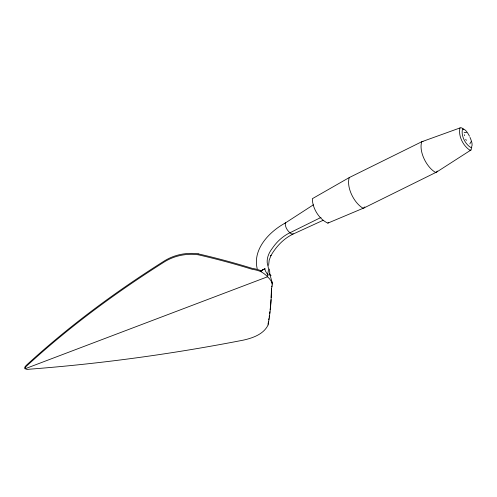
<?xml version="1.0" encoding="UTF-8"?>
<svg xmlns="http://www.w3.org/2000/svg" width="497" height="497" viewBox="0 0 497 497"><rect width="100%" height="100%" fill="white"/><g stroke="black" fill="none" stroke-linecap="round" stroke-linejoin="round"><path stroke-width="0.75" d="M269.796 273.493L269.504 269.032M272.157 284.172A25.347 15.252 -2.4 0 0 271.89 281.619L269.685 273.654L269.604 274.884M471.759 147.286L470.976 150.001L436.77 171.987L364.307 207.789L327.852 223.122C319.099 219.258 312.371 208.218 312.34 198.694L349.242 177.578L421.711 141.769L459.98 127.946L460.955 127.679L462.235 128.183L463.738 129.425M269.685 273.654L269.343 274.785L268.486 275.04L267.454 274.443L265.441 270.983L264.82 268.778L264.242 269.088M313.421 204.795L285.21 223.066C284.943 227.508 288.403 232.534 292.404 234.391L323.236 220.258M293.093 233.553L292.404 234.391M471.05 141.72L469.833 143.906M268.119 324.889C263.764 334.201 252.892 337.966 243.542 340.091C172.689 353.945 101.04 363.748 29.05 369.228C26.757 370.066 23.024 368.482 26.217 366.382C68.996 327.038 115.956 292.416 165.091 261.447C174.919 255.564 186.835 253.234 198.166 254.768A565.393 340.265 -2.4 0 1 252.296 269.331A25.347 15.252 -2.4 0 1 261.142 271.753A38.449 23.135 -2.4 0 1 267.548 276.773A38.449 23.135 -2.4 0 1 271.934 282.569A25.347 15.252 -2.4 0 1 271.43 288.527A565.393 340.265 -2.4 0 1 268.1 324.889M349.242 177.578C346.161 187.394 354.199 203.192 362.972 208.156L364.307 207.789L364.854 206.864M459.98 127.946C458.01 135.867 463.204 145.975 470 150.268L470.976 150.001M437.323 171.055L436.77 171.987L435.434 172.347C426.668 167.383 418.629 151.585 421.711 141.769L423.046 141.403M327.852 223.122L328.741 222.482M265.087 268.635L261.105 270.803A25.347 15.252 -2.4 0 0 252.252 268.386A565.393 340.265 -2.4 0 0 198.123 253.824M285.104 223.116C269.293 231.726 252.389 249.283 257.21 268.778M292.839 234.18C283.383 238.802 275.947 246.81 270.784 255.868L271.014 255.408L269.157 260.266L268.604 265.336M262.751 269.871L260.459 271.064M262.82 269.834L263.969 269.231M321.037 217.406L288.074 233.696A32.293 22.582 -44.9 0 0 273.642 246.469L271.145 249.941A19.259 13.469 -44.9 0 0 267.473 264.367L268.144 266.696A16.786 11.735 -44.9 0 1 267.56 274.158L267.548 276.773L24.937 368.824L24.98 366.854L26.179 365.432C68.959 326.088 115.919 291.466 165.054 260.496C174.882 254.613 186.797 252.283 198.129 253.818M285.21 223.066L285.688 222.836M464.167 132.537L466.515 132.624M269.368 273.959L271.051 275.642M469.491 136.19C467.919 133.494 466.403 130.121 463.291 128.959L462.49 129.177C460.874 135.675 465.136 143.962 470.709 147.485L471.504 147.267C473.138 144.142 471.156 140.409 470.032 137.396M465.714 139.272L466.36 140.44M464.341 134.706L464.447 135.669M271.89 281.619L271.934 282.569M261.105 270.803L261.142 271.753M271.405 288.241A565.393 340.265 -2.4 0 1 271.126 297.604M271.014 299.616A565.393 340.265 -2.4 0 1 270.138 309.712M269.902 311.737A565.393 340.265 -2.4 0 1 269.647 313.769M269.368 315.8A565.393 340.265 -2.4 0 1 269.175 317.154M268.97 318.509A565.393 340.265 -2.4 0 1 268.759 319.863M268.423 321.901A565.393 340.265 -2.4 0 1 268.063 323.938M271.934 285.881A25.347 15.252 -2.4 0 1 271.697 286.732"/></g></svg>
